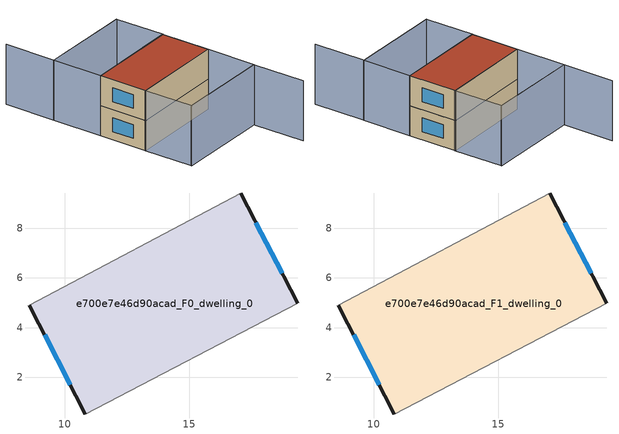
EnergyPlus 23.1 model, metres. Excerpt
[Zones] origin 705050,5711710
e700e7e46d90acad_F0_dwelling_0
 floor ground (EU_floor_Construction): 17.06,9.41 19.35,4.99 10.83,0.53 8.57,4.89 z0
 wall outside (EU_wall_Construction): 8.57,4.89 10.83,0.53 / 19.35,4.99 17.06,9.41 z0:3
 wall adiabatic (EU_wall_Construction): 17.06,9.41 8.57,4.89 / 10.83,0.53 19.35,4.99 z0:3
 window (EU_Window_Construction): 9.18,3.72 10.22,1.71 / 18.73,6.18 17.68,8.22 z0.81:2.19
e700e7e46d90acad_F1_dwelling_0
 floor to e700e7e46d90acad_F0_dwelling_0 (EU_floor_Construction): 17.06,9.41 19.35,4.99 10.83,0.53 8.57,4.89 z3
 wall outside (EU_wall_Construction): 8.57,4.89 10.83,0.53 / 19.35,4.99 17.06,9.41 z3:6
 wall adiabatic (EU_wall_Construction): 17.06,9.41 8.57,4.89 / 10.83,0.53 19.35,4.99 z3:6
 window (EU_Window_Construction): 9.18,3.72 10.22,1.71 / 18.73,6.18 17.68,8.22 z3.81:5.19
 roof outside (EU_roof_Construction): 19.35,4.99 17.06,9.41 8.57,4.89 10.83,0.53 z6
shading: 13.09,-3.94 21.64,0.56 / 21.64,0.56 24.11,-4.15 / 14.79,13.83 6.24,9.41 / 6.24,9.41 3.85,14.04 / 10.8,0.52 19.35,4.99 / 19.35,4.99 21.67,0.55 / 21.67,0.55 13.12,-3.92 / 13.12,-3.92 10.8,0.52 / 6.21,9.4 14.76,13.88 / 14.76,13.88 17.12,9.37 / 17.12,9.37 8.57,4.9 / 8.57,4.9 6.21,9.4 z0:6
[Building]
EU S2 Campaign: North Axis=0; Terrain=City; Solar Distribution=FullExterior
[Site:Location]
London: Latitude=51.5; Longitude=-0.5; Time Zone=0; Elevation=25
[SizingPeriod:WeatherFileDays]
AnnualSizingPeriod: Begin Month=1; Begin Day of Month=1; End Month=12; End Day of Month=31; Day of Week for Start Day=Monday; Use Weather File Daylight Saving Period=No; Use Weather File Rain and Snow Indicators=No
[MATERIAL]
EU_InternalMass_Material: Roughness=MediumRough; Thickness=0.1; Conductivity=1; Density=1800; Specific Heat=900; Thermal Absorptance=0.9; Solar Absorptance=0.7; Visible Absorptance=0.7
[MATERIAL:NOMASS] Roughness=MediumRough; Thermal Absorptance=0.9; Solar Absorptance=0.7; Visible Absorptance=0.7
Name | Thermal Resistance
EU_wall_NoMass | 0.727863
EU_roof_NoMass | 0.773354
EU_floor_NoMass | 1.79329
[WINDOWMATERIAL:SIMPLEGLAZINGSYSTEM]
EU_Window_SimpleGlazing: UFactor=2.58614; Solar Heat Gain Coefficient=0.76; Visible Transmittance=0.76
[CONSTRUCTION]
EU_wall_Construction: EU_wall_NoMass
EU_roof_Construction: EU_roof_NoMass
EU_floor_Construction: EU_floor_NoMass
EU_Window_Construction: EU_Window_SimpleGlazing
EU_InternalMass_Construction: EU_InternalMass_Material
[ZONE] Type=1; Multiplier=1; Ceiling Height=autocalculate; Volume=142.783; Floor Area=autocalculate; Part of Total Floor Area=Yes
e700e7e46d90acad_F0_dwelling_0; e700e7e46d90acad_F1_dwelling_0
[INTERNALMASS] Construction=EU_InternalMass_Construction; Surface Area=47.5944
Name | Zone or ZoneList
e700e7e46d90acad_F0_dwelling_0_EU_InternalMass | e700e7e46d90acad_F0_dwelling_0
e700e7e46d90acad_F1_dwelling_0_EU_InternalMass | e700e7e46d90acad_F1_dwelling_0
[OTHEREQUIPMENT] Fuel Type=Electricity; Design Level Calculation Method=Watts/Area; Power per Zone Floor Area=1; Fraction Latent=0; Fraction Radiant=0; Fraction Lost=0; Carbon Dioxide Generation Rate=0; EndUse Subcategory=EU_Step8_InternalGains
Name | Zone or ZoneList or Space or SpaceList | Schedule
EU_Step8_InternalGain_e700e7e46d90acad_F0_dwelling_0_f000 | e700e7e46d90acad_F0_dwelling_0 | EU_Step8_GainSchedule_e700e7e46d90acad_F0_dwelling_0_f000
EU_Step8_InternalGain_e700e7e46d90acad_F1_dwelling_0_f000 | e700e7e46d90acad_F1_dwelling_0 | EU_Step8_GainSchedule_e700e7e46d90acad_F1_dwelling_0_f000
[ZONEVENTILATION:DESIGNFLOWRATE] Schedule=EU_AlwaysOn; Design Flow Rate Calculation Method=AirChanges/Hour; Air Changes per Hour=0.484901; Ventilation Type=Natural; Fan Pressure Rise=0; Fan Total Efficiency=1; Constant Term Coefficient=1; Temperature Term Coefficient=0; Velocity Term Coefficient=0; Velocity Squared Term Coefficient=0; Minimum Indoor Temperature=-100; Maximum Indoor Temperature=100; Delta Temperature=-100; Minimum Outdoor Temperature=-100; Maximum Outdoor Temperature=100; Maximum Wind Speed=40
Name | Zone or ZoneList or Space or SpaceList
EU_ConstantAir_e700e7e46d90acad_F0_dwelling_0 | e700e7e46d90acad_F0_dwelling_0
EU_ConstantAir_e700e7e46d90acad_F1_dwelling_0 | e700e7e46d90acad_F1_dwelling_0
[HVACTEMPLATE:THERMOSTAT] Constant Heating Setpoint=20; Constant Cooling Setpoint=50
EU_HeatOnly_e700e7e46d90acad_F0_dwelling_0; EU_HeatOnly_e700e7e46d90acad_F1_dwelling_0
[HVACTEMPLATE:ZONE:IDEALLOADSAIRSYSTEM] System Availability Schedule=EU_AlwaysOn; Maximum Heating Supply Air Temperature=50; Minimum Cooling Supply Air Temperature=13; Maximum Heating Supply Air Humidity Ratio=0.0156; Minimum Cooling Supply Air Humidity Ratio=0.0077; Heating Limit=NoLimit; Cooling Limit=NoLimit; Heating Availability Schedule=EU_AlwaysOn; Cooling Availability Schedule=EU_CoolingOff; Dehumidification Control Type=ConstantSensibleHeatRatio; Cooling Sensible Heat Ratio=0.7; Dehumidification Setpoint=60; Humidification Control Type=None; Humidification Setpoint=30; Outdoor Air Method=None; Outdoor Air Flow Rate per Person=0.00944; Outdoor Air Flow Rate per Zone Floor Area=0; Outdoor Air Flow Rate per Zone=0; Demand Controlled Ventilation Type=None; Outdoor Air Economizer Type=NoEconomizer; Heat Recovery Type=None; Sensible Heat Recovery Effectiveness=0.7; Latent Heat Recovery Effectiveness=0.65
Name | Template Thermostat
e700e7e46d90acad_F0_dwelling_0 | EU_HeatOnly_e700e7e46d90acad_F0_dwelling_0
e700e7e46d90acad_F1_dwelling_0 | EU_HeatOnly_e700e7e46d90acad_F1_dwelling_0
[SIZING:ZONE] Zone Cooling Design Supply Air Temperature Input Method=SupplyAirTemperature; Zone Cooling Design Supply Air Temperature=13; Zone Heating Design Supply Air Temperature Input Method=SupplyAirTemperature; Zone Heating Design Supply Air Temperature=50; Zone Cooling Design Supply Air Humidity Ratio=0.008; Zone Heating Design Supply Air Humidity Ratio=0.008; Cooling Design Air Flow Method=DesignDay; Cooling Design Air Flow Rate=0; Cooling Minimum Air Flow per Zone Floor Area=0.000762; Cooling Minimum Air Flow=0; Cooling Minimum Air Flow Fraction=0.2; Heating Design Air Flow Method=DesignDay; Heating Design Air Flow Rate=0; Heating Maximum Air Flow per Zone Floor Area=0.002032; Heating Maximum Air Flow=0.141576; Heating Maximum Air Flow Fraction=0.3; Account for Dedicated Outdoor Air System=No; Dedicated Outdoor Air System Control Strategy=NeutralSupplyAir; Dedicated Outdoor Air Low Setpoint Temperature for Design=autosize; Dedicated Outdoor Air High Setpoint Temperature for Design=autosize; Zone Load Sizing Method=Sensible Load Only No Latent Load; Zone Latent Cooling Design Supply Air Humidity Ratio Input Method=HumidityRatioDifference; Zone Cooling Design Supply Air Humidity Ratio Difference=0.005; Zone Latent Heating Design Supply Air Humidity Ratio Input Method=HumidityRatioDifference; Zone Humidification Design Supply Air Humidity Ratio Difference=0.005
e700e7e46d90acad_F0_dwelling_0; e700e7e46d90acad_F1_dwelling_0
[SCHEDULE:CONSTANT]
Name | Hourly Value
EU_AlwaysOn | 1
EU_CoolingOff | 0
[SCHEDULE:FILE] Column Number=1; Rows to Skip at Top=0; Number of Hours of Data=8760; Column Separator=Comma; Interpolate to Timestep=No; Minutes per Item=60; Adjust Schedule for Daylight Savings=Yes
Name | File
EU_Step8_GainSchedule_e700e7e46d90acad_F0_dwelling_0_f000 | ../../schedules/e700e7e46d90acad/e700e7e46d90acad_F0_dwelling_0_f000_gain.csv
EU_Step8_GainSchedule_e700e7e46d90acad_F1_dwelling_0_f000 | ../../schedules/e700e7e46d90acad/e700e7e46d90acad_F1_dwelling_0_f000_gain.csv
